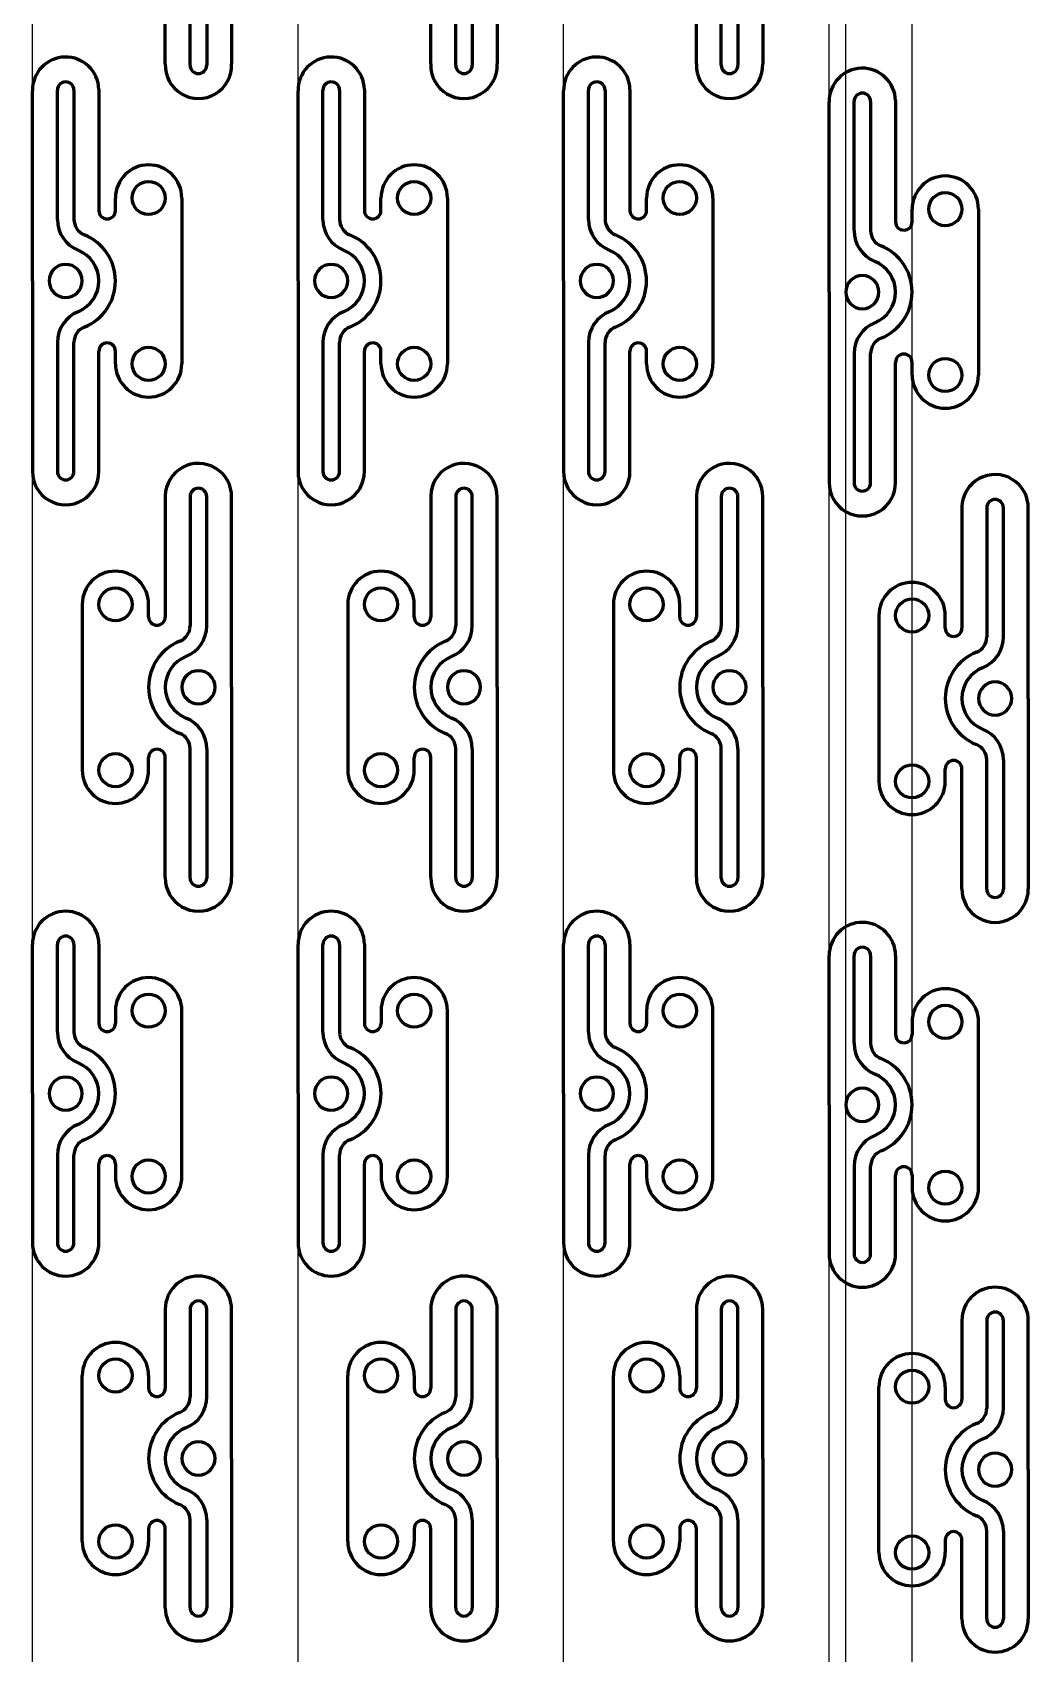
# Model space of a CAD drawing. Header units: millimetres. Extents: x 62 to 186, y -196 to 18.
# Drawn here: x 126 to 186, y -195.8 to -98 of the extents above; entities that cross this region are included whole.
import ezdxf

# ---------------------------------------------------------------- set-up
doc = ezdxf.new("R2010")
doc.units = ezdxf.units.MM
doc.linetypes.add('K5LT_BASIC', pattern=[0])

# ---------------------------------------------------------------- blocks, each defined once
blk = doc.blocks.new('U40')
at = {"color": 150, "linetype": 'K5LT_BASIC', "lineweight": 60, "true_color": 0x0080ff}
for p, q in [((134, -72.002), (134, -81.766)), ((135.5, -72.002), (135.5, -82.294)), ((136.5, -82.294), (136.5, -72.002)), ((138, -86.002), (138, -72.002)), ((129, -81.002), (129, -91.002)), ((133, -81.766), (133, -81.002)), ((138, -86.002), (138, -99.918)), ((135.5, -100.002), (135.5, -89.71)), ((136.5, -89.71), (136.5, -100.002)), ((133, -91.002), (133, -90.238)), ((134, -99.918), (134, -90.238))]:
    blk.add_line(p, q, dxfattribs=at)
for centre in [(131, -81.002), (131, -91.002)]:
    blk.add_circle(centre, 1, dxfattribs=at)
for centre, radius, start, end in [((136, -72.002), 2, 0, 180), ((136, -72.002), 0.5, 90, 180), ((136, -72.002), 0.5, 0, 90), ((131, -81.002), 2, 90, 180), ((131, -81.002), 2, 0, 90), ((133.5, -81.766), 0.5, 180, 270), ((133.5, -81.766), 0.5, 270, 0), ((134.5, -82.294), 1, 292.02431, 0), ((134.5, -82.294), 2, 292.02431, 0), ((136, -86.002), 3, 112.02431, 247.97569), ((136, -86.002), 2, 112.02431, 180), ((136, -86.002), 1, 360, 180), ((136, -86.002), 2, 180, 247.97569), ((136, -86.002), 1, 180, 360), ((134.5, -89.71), 2, 0, 67.97569), ((134.5, -89.71), 1, 0, 67.97569), ((133.5, -90.238), 0.5, 90, 180), ((133.5, -90.238), 0.5, 0, 90), ((131, -91.002), 2, 180, 270), ((131, -91.002), 2, 270, 0), ((136, -100.002), 2.002, 177.60869, 2.39131), ((136, -100.002), 0.5, 180, 270), ((136, -100.002), 0.5, 270, 0)]:
    blk.add_arc(centre, radius, start, end, dxfattribs=at)
blk = doc.blocks.new('U41')
at = {"color": 150, "linetype": 'K5LT_BASIC', "lineweight": 60, "true_color": 0x0080ff}
for p, q in [((126, -113.003), (126, -101.547)), ((127.5, -109.295), (127.5, -101.503)), ((128.5, -101.503), (128.5, -109.295)), ((130, -101.46), (130, -108.767)), ((131, -108.767), (131, -108.003)), ((135, -108.003), (135, -118.003)), ((126, -113.003), (126, -124.481)), ((127.5, -116.712), (127.5, -124.503)), ((128.5, -124.503), (128.5, -116.712)), ((130, -124.481), (130, -117.24)), ((131, -118.003), (131, -117.24))]:
    blk.add_line(p, q, dxfattribs=at)
for centre in [(133, -108.003), (133, -118.003)]:
    blk.add_circle(centre, 1, dxfattribs=at)
for centre, radius, start, end in [((128, -101.503), 2, 1.24142, 181.24142), ((128, -101.503), 0.5, 90, 180), ((128, -101.503), 0.5, 0, 90), ((133, -108.003), 2, 0, 180), ((129.5, -109.295), 2, 180, 247.97569), ((129.5, -109.295), 1, 180, 247.97569), ((130.5, -108.767), 0.5, 180, 270), ((130.5, -108.767), 0.5, 270, 0), ((128, -113.003), 3, 292.02431, 67.97569), ((128, -113.003), 2, 0, 67.97569), ((128, -113.003), 1, 0, 180), ((128, -113.003), 1, 180, 0), ((128, -113.003), 2, 292.02431, 0), ((129.5, -116.712), 2, 112.02431, 180), ((129.5, -116.712), 1, 112.02431, 180), ((130.5, -117.24), 0.5, 90, 180), ((130.5, -117.24), 0.5, 0, 90), ((133, -118.003), 2, 180, 0), ((128, -124.503), 2, 179.36217, 0.63783), ((128, -124.503), 0.5, 180, 270), ((128, -124.503), 0.5, 270, 0)]:
    blk.add_arc(centre, radius, start, end, dxfattribs=at)
blk = doc.blocks.new('U42')
at = {"color": 150, "linetype": 'K5LT_BASIC', "lineweight": 60, "true_color": 0x0080ff}
for p, q in [((134, -125.96), (134, -133.267)), ((135.5, -126.003), (135.5, -133.795)), ((136.5, -133.795), (136.5, -126.003)), ((138, -137.503), (138, -126.046)), ((129, -132.503), (129, -142.503)), ((133, -133.267), (133, -132.503)), ((138, -137.503), (138, -148.981)), ((135.5, -149.003), (135.5, -141.211)), ((136.5, -141.211), (136.5, -149.003)), ((133, -142.503), (133, -141.739)), ((134, -148.981), (134, -141.739))]:
    blk.add_line(p, q, dxfattribs=at)
for centre in [(131, -132.503), (131, -142.503)]:
    blk.add_circle(centre, 1, dxfattribs=at)
for centre, radius, start, end in [((136, -126.003), 2, 358.75858, 178.75858), ((136, -126.003), 0.5, 90, 180), ((136, -126.003), 0.5, 0, 90), ((131, -132.503), 2, 0, 180), ((133.5, -133.267), 0.5, 180, 270), ((133.5, -133.267), 0.5, 270, 0), ((134.5, -133.795), 1, 292.02431, 0), ((134.5, -133.795), 2, 292.02431, 0), ((136, -137.503), 3, 112.02431, 247.97569), ((136, -137.503), 2, 112.02431, 180), ((136, -137.503), 1, 360, 180), ((136, -137.503), 2, 180, 247.97569), ((136, -137.503), 1, 180, 360), ((134.5, -141.211), 2, 0, 67.97569), ((134.5, -141.211), 1, 0, 67.97569), ((133.5, -141.739), 0.5, 90, 180), ((133.5, -141.739), 0.5, 0, 90), ((131, -142.503), 2, 180, 360), ((136, -149.003), 2, 179.36217, 0.63783), ((136, -149.003), 0.5, 180, 270), ((136, -149.003), 0.5, 270, 0)]:
    blk.add_arc(centre, radius, start, end, dxfattribs=at)
blk = doc.blocks.new('U43')
at = {"color": 150, "linetype": 'K5LT_BASIC', "lineweight": 60, "true_color": 0x0080ff}
for p, q in [((134.001, -175.002), (134.001, -179.767)), ((135.501, -175.003), (135.501, -180.295)), ((136.501, -180.295), (136.501, -175.003)), ((138.001, -184.003), (138.001, -175.005)), ((129.001, -189.003), (129.001, -179.003)), ((133.001, -179.003), (133.001, -179.767)), ((138.001, -184.003), (138.001, -193.003)), ((133.001, -188.239), (133.001, -189.003)), ((134.001, -193.003), (134.001, -188.239)), ((135.501, -193.003), (135.501, -187.711)), ((136.501, -187.711), (136.501, -193.003))]:
    blk.add_line(p, q, dxfattribs=at)
for centre in [(131.001, -179.003), (131.001, -189.003)]:
    blk.add_circle(centre, 1, dxfattribs=at)
for centre, radius, start, end in [((136.001, -175.003), 2, 90.03883, 179.96117), ((136.001, -175.003), 2, 359.96117, 90.03883), ((136.001, -175.003), 0.5, 90, 180), ((136.001, -175.003), 0.5, 0, 90), ((131.001, -179.003), 2, 0, 180), ((133.501, -179.767), 0.5, 180, 270), ((133.501, -179.767), 0.5, 270, 0), ((134.501, -180.295), 1, 292.02431, 0), ((134.501, -180.295), 2, 292.02431, 0), ((136.001, -184.003), 3, 112.02431, 247.97569), ((136.001, -184.003), 2, 112.02431, 180), ((136.001, -184.003), 1, 360, 180), ((136.001, -184.003), 2, 180, 247.97569), ((136.001, -184.003), 1, 180, 360), ((134.501, -187.711), 2, 0, 67.97569), ((134.501, -187.711), 1, 0, 67.97569), ((133.501, -188.239), 0.5, 90, 180), ((133.501, -188.239), 0.5, 0, 90), ((131.001, -189.003), 2, 180, 0), ((136.001, -193.003), 2, 180, 0), ((136.001, -193.003), 0.5, 180, 270), ((136.001, -193.003), 0.5, 270, 0)]:
    blk.add_arc(centre, radius, start, end, dxfattribs=at)
blk = doc.blocks.new('U44')
at = {"color": 150, "linetype": 'K5LT_BASIC', "lineweight": 60, "true_color": 0x0080ff}
for p, q in [((126.001, -162.003), (126.001, -153.005)), ((127.501, -158.295), (127.501, -153.003)), ((128.501, -153.003), (128.501, -158.295)), ((130.001, -153.002), (130.001, -157.767)), ((131.001, -157.003), (131.001, -157.767)), ((135.001, -167.003), (135.001, -157.003)), ((126.001, -162.003), (126.001, -171.003)), ((127.501, -165.711), (127.501, -171.003)), ((128.501, -171.003), (128.501, -165.711)), ((130.001, -171.003), (130.001, -166.239)), ((131.001, -166.239), (131.001, -167.003))]:
    blk.add_line(p, q, dxfattribs=at)
for centre in [(133.001, -157.003), (133.001, -167.003)]:
    blk.add_circle(centre, 1, dxfattribs=at)
for centre, radius, start, end in [((128.001, -153.003), 2, 89.96117, 180.03883), ((128.001, -153.003), 2, 0.03883, 89.96117), ((128.001, -153.003), 0.5, 90, 180), ((128.001, -153.003), 0.5, 0, 90), ((133.001, -157.003), 2, 0, 180), ((129.501, -158.295), 2, 180, 247.97569), ((129.501, -158.295), 1, 180, 247.97569), ((130.501, -157.767), 0.5, 180, 270), ((130.501, -157.767), 0.5, 270, 0), ((128.001, -162.003), 3, 292.02431, 67.97569), ((128.001, -162.003), 2, 0, 67.97569), ((128.001, -162.003), 1, 0, 180), ((128.001, -162.003), 1, 180, 0), ((128.001, -162.003), 2, 292.02431, 0), ((129.501, -165.711), 2, 112.02431, 180), ((129.501, -165.711), 1, 112.02431, 180), ((130.501, -166.239), 0.5, 90, 180), ((130.501, -166.239), 0.5, 0, 90), ((133.001, -167.003), 2, 180, 0), ((128.001, -171.003), 2, 180, 0), ((128.001, -171.003), 0.5, 180, 270), ((128.001, -171.003), 0.5, 270, 0)]:
    blk.add_arc(centre, radius, start, end, dxfattribs=at)
blk = doc.blocks.new('U36')
for name in ['U40', 'U41', 'U42', 'U44', 'U43']:
    blk.add_blockref(name, (0, 0))
blk = doc.blocks.new('U49')
at = {"color": 150, "linetype": 'K5LT_BASIC', "lineweight": 60, "true_color": 0x0080ff}
for p, q in [((150, -72.002), (150, -81.766)), ((151.5, -72.002), (151.5, -82.294)), ((152.5, -82.294), (152.5, -72.002)), ((154, -86.002), (154, -72.002)), ((145, -81.002), (145, -91.002)), ((149, -81.766), (149, -81.002)), ((154, -86.002), (154, -99.918)), ((151.5, -100.002), (151.5, -89.71)), ((152.5, -89.71), (152.5, -100.002)), ((149, -91.002), (149, -90.238)), ((150, -99.918), (150, -90.238))]:
    blk.add_line(p, q, dxfattribs=at)
for centre in [(147, -81.002), (147, -91.002)]:
    blk.add_circle(centre, 1, dxfattribs=at)
for centre, radius, start, end in [((152, -72.002), 2, 0, 180), ((152, -72.002), 0.5, 90, 180), ((152, -72.002), 0.5, 0, 90), ((147, -81.002), 2, 90, 180), ((147, -81.002), 2, 0, 90), ((149.5, -81.766), 0.5, 180, 270), ((149.5, -81.766), 0.5, 270, 0), ((150.5, -82.294), 1, 292.02431, 0), ((150.5, -82.294), 2, 292.02431, 0), ((152, -86.002), 3, 112.02431, 247.97569), ((152, -86.002), 2, 112.02431, 180), ((152, -86.002), 1, 360, 180), ((152, -86.002), 2, 180, 247.97569), ((152, -86.002), 1, 180, 360), ((150.5, -89.71), 2, 0, 67.97569), ((150.5, -89.71), 1, 0, 67.97569), ((149.5, -90.238), 0.5, 90, 180), ((149.5, -90.238), 0.5, 0, 90), ((147, -91.002), 2, 180, 270), ((147, -91.002), 2, 270, 0), ((152, -100.002), 2.002, 177.60869, 2.39131), ((152, -100.002), 0.5, 180, 270), ((152, -100.002), 0.5, 270, 0)]:
    blk.add_arc(centre, radius, start, end, dxfattribs=at)
blk = doc.blocks.new('U50')
at = {"color": 150, "linetype": 'K5LT_BASIC', "lineweight": 60, "true_color": 0x0080ff}
for p, q in [((142, -113.003), (142, -101.547)), ((143.5, -109.295), (143.5, -101.503)), ((144.5, -101.503), (144.5, -109.295)), ((146, -101.46), (146, -108.767)), ((147, -108.767), (147, -108.003)), ((151, -108.003), (151, -118.003)), ((142, -113.003), (142, -124.481)), ((143.5, -116.712), (143.5, -124.503)), ((144.5, -124.503), (144.5, -116.712)), ((146, -124.481), (146, -117.24)), ((147, -118.003), (147, -117.24))]:
    blk.add_line(p, q, dxfattribs=at)
for centre in [(149, -108.003), (149, -118.003)]:
    blk.add_circle(centre, 1, dxfattribs=at)
for centre, radius, start, end in [((144, -101.503), 2, 1.24142, 181.24142), ((144, -101.503), 0.5, 90, 180), ((144, -101.503), 0.5, 0, 90), ((149, -108.003), 2, 0, 180), ((145.5, -109.295), 2, 180, 247.97569), ((145.5, -109.295), 1, 180, 247.97569), ((146.5, -108.767), 0.5, 180, 270), ((146.5, -108.767), 0.5, 270, 0), ((144, -113.003), 3, 292.02431, 67.97569), ((144, -113.003), 2, 0, 67.97569), ((144, -113.003), 1, 0, 180), ((144, -113.003), 1, 180, 0), ((144, -113.003), 2, 292.02431, 0), ((145.5, -116.712), 2, 112.02431, 180), ((145.5, -116.712), 1, 112.02431, 180), ((146.5, -117.24), 0.5, 90, 180), ((146.5, -117.24), 0.5, 0, 90), ((149, -118.003), 2, 180, 0), ((144, -124.503), 2, 179.36217, 0.63783), ((144, -124.503), 0.5, 180, 270), ((144, -124.503), 0.5, 270, 0)]:
    blk.add_arc(centre, radius, start, end, dxfattribs=at)
blk = doc.blocks.new('U51')
at = {"color": 150, "linetype": 'K5LT_BASIC', "lineweight": 60, "true_color": 0x0080ff}
for p, q in [((150, -125.96), (150, -133.267)), ((151.5, -126.003), (151.5, -133.795)), ((152.5, -133.795), (152.5, -126.003)), ((154, -137.503), (154, -126.046)), ((145, -132.503), (145, -142.503)), ((149, -133.267), (149, -132.503)), ((154, -137.503), (154, -148.981)), ((151.5, -149.003), (151.5, -141.211)), ((152.5, -141.211), (152.5, -149.003)), ((149, -142.503), (149, -141.739)), ((150, -148.981), (150, -141.739))]:
    blk.add_line(p, q, dxfattribs=at)
for centre in [(147, -132.503), (147, -142.503)]:
    blk.add_circle(centre, 1, dxfattribs=at)
for centre, radius, start, end in [((152, -126.003), 2, 358.75858, 178.75858), ((152, -126.003), 0.5, 90, 180), ((152, -126.003), 0.5, 0, 90), ((147, -132.503), 2, 0, 180), ((149.5, -133.267), 0.5, 180, 270), ((149.5, -133.267), 0.5, 270, 0), ((150.5, -133.795), 1, 292.02431, 0), ((150.5, -133.795), 2, 292.02431, 0), ((152, -137.503), 3, 112.02431, 247.97569), ((152, -137.503), 2, 112.02431, 180), ((152, -137.503), 1, 360, 180), ((152, -137.503), 2, 180, 247.97569), ((152, -137.503), 1, 180, 360), ((150.5, -141.211), 2, 0, 67.97569), ((150.5, -141.211), 1, 0, 67.97569), ((149.5, -141.739), 0.5, 90, 180), ((149.5, -141.739), 0.5, 0, 90), ((147, -142.503), 2, 180, 360), ((152, -149.003), 2, 179.36217, 0.63783), ((152, -149.003), 0.5, 180, 270), ((152, -149.003), 0.5, 270, 0)]:
    blk.add_arc(centre, radius, start, end, dxfattribs=at)
blk = doc.blocks.new('U52')
at = {"color": 150, "linetype": 'K5LT_BASIC', "lineweight": 60, "true_color": 0x0080ff}
for p, q in [((150.001, -175.002), (150.001, -179.767)), ((151.501, -175.003), (151.501, -180.295)), ((152.501, -180.295), (152.501, -175.003)), ((154.001, -184.003), (154.001, -175.005)), ((145.001, -189.003), (145.001, -179.003)), ((149.001, -179.003), (149.001, -179.767)), ((154.001, -184.003), (154.001, -193.003)), ((149.001, -188.239), (149.001, -189.003)), ((150.001, -193.003), (150.001, -188.239)), ((151.501, -193.003), (151.501, -187.711)), ((152.501, -187.711), (152.501, -193.003))]:
    blk.add_line(p, q, dxfattribs=at)
for centre in [(147.001, -179.003), (147.001, -189.003)]:
    blk.add_circle(centre, 1, dxfattribs=at)
for centre, radius, start, end in [((152.001, -175.003), 2, 90.03883, 179.96117), ((152.001, -175.003), 2, 359.96117, 90.03883), ((152.001, -175.003), 0.5, 90, 180), ((152.001, -175.003), 0.5, 0, 90), ((147.001, -179.003), 2, 0, 180), ((149.501, -179.767), 0.5, 180, 270), ((149.501, -179.767), 0.5, 270, 0), ((150.501, -180.295), 1, 292.02431, 0), ((150.501, -180.295), 2, 292.02431, 0), ((152.001, -184.003), 3, 112.02431, 247.97569), ((152.001, -184.003), 2, 112.02431, 180), ((152.001, -184.003), 1, 360, 180), ((152.001, -184.003), 2, 180, 247.97569), ((152.001, -184.003), 1, 180, 360), ((150.501, -187.711), 2, 0, 67.97569), ((150.501, -187.711), 1, 0, 67.97569), ((149.501, -188.239), 0.5, 90, 180), ((149.501, -188.239), 0.5, 0, 90), ((147.001, -189.003), 2, 180, 0), ((152.001, -193.003), 2, 180, 0), ((152.001, -193.003), 0.5, 180, 270), ((152.001, -193.003), 0.5, 270, 0)]:
    blk.add_arc(centre, radius, start, end, dxfattribs=at)
blk = doc.blocks.new('U53')
at = {"color": 150, "linetype": 'K5LT_BASIC', "lineweight": 60, "true_color": 0x0080ff}
for p, q in [((142.001, -162.003), (142.001, -153.005)), ((143.501, -158.295), (143.501, -153.003)), ((144.501, -153.003), (144.501, -158.295)), ((146.001, -153.002), (146.001, -157.767)), ((147.001, -157.003), (147.001, -157.767)), ((151.001, -167.003), (151.001, -157.003)), ((142.001, -162.003), (142.001, -171.003)), ((143.501, -165.711), (143.501, -171.003)), ((144.501, -171.003), (144.501, -165.711)), ((146.001, -171.003), (146.001, -166.239)), ((147.001, -166.239), (147.001, -167.003))]:
    blk.add_line(p, q, dxfattribs=at)
for centre in [(149.001, -157.003), (149.001, -167.003)]:
    blk.add_circle(centre, 1, dxfattribs=at)
for centre, radius, start, end in [((144.001, -153.003), 2, 89.96117, 180.03883), ((144.001, -153.003), 2, 0.03883, 89.96117), ((144.001, -153.003), 0.5, 90, 180), ((144.001, -153.003), 0.5, 0, 90), ((149.001, -157.003), 2, 0, 180), ((145.501, -158.295), 2, 180, 247.97569), ((145.501, -158.295), 1, 180, 247.97569), ((146.501, -157.767), 0.5, 180, 270), ((146.501, -157.767), 0.5, 270, 0), ((144.001, -162.003), 3, 292.02431, 67.97569), ((144.001, -162.003), 2, 0, 67.97569), ((144.001, -162.003), 1, 0, 180), ((144.001, -162.003), 1, 180, 0), ((144.001, -162.003), 2, 292.02431, 0), ((145.501, -165.711), 2, 112.02431, 180), ((145.501, -165.711), 1, 112.02431, 180), ((146.501, -166.239), 0.5, 90, 180), ((146.501, -166.239), 0.5, 0, 90), ((149.001, -167.003), 2, 180, 0), ((144.001, -171.003), 2, 180, 0), ((144.001, -171.003), 0.5, 180, 270), ((144.001, -171.003), 0.5, 270, 0)]:
    blk.add_arc(centre, radius, start, end, dxfattribs=at)
blk = doc.blocks.new('U45')
for name in ['U49', 'U50', 'U51', 'U53', 'U52']:
    blk.add_blockref(name, (0, 0))
blk = doc.blocks.new('U58')
at = {"color": 150, "linetype": 'K5LT_BASIC', "lineweight": 60, "true_color": 0x0080ff}
for p, q in [((166, -72.002), (166, -81.766)), ((167.5, -72.002), (167.5, -82.294)), ((168.5, -82.294), (168.5, -72.002)), ((170, -86.002), (170, -72.002)), ((161, -81.002), (161, -91.002)), ((165, -81.766), (165, -81.002)), ((170, -86.002), (170, -99.918)), ((167.5, -100.002), (167.5, -89.71)), ((168.5, -89.71), (168.5, -100.002)), ((165, -91.002), (165, -90.238)), ((166, -99.918), (166, -90.238))]:
    blk.add_line(p, q, dxfattribs=at)
for centre in [(163, -81.002), (163, -91.002)]:
    blk.add_circle(centre, 1, dxfattribs=at)
for centre, radius, start, end in [((168, -72.002), 2, 0, 180), ((168, -72.002), 0.5, 90, 180), ((168, -72.002), 0.5, 0, 90), ((163, -81.002), 2, 90, 180), ((163, -81.002), 2, 0, 90), ((165.5, -81.766), 0.5, 180, 270), ((165.5, -81.766), 0.5, 270, 0), ((166.5, -82.294), 1, 292.02431, 0), ((166.5, -82.294), 2, 292.02431, 0), ((168, -86.002), 3, 112.02431, 247.97569), ((168, -86.002), 2, 112.02431, 180), ((168, -86.002), 1, 360, 180), ((168, -86.002), 2, 180, 247.97569), ((168, -86.002), 1, 180, 360), ((166.5, -89.71), 2, 0, 67.97569), ((166.5, -89.71), 1, 0, 67.97569), ((165.5, -90.238), 0.5, 90, 180), ((165.5, -90.238), 0.5, 0, 90), ((163, -91.002), 2, 180, 270), ((163, -91.002), 2, 270, 0), ((168, -100.002), 2.002, 177.60869, 2.39131), ((168, -100.002), 0.5, 180, 270), ((168, -100.002), 0.5, 270, 0)]:
    blk.add_arc(centre, radius, start, end, dxfattribs=at)
blk = doc.blocks.new('U59')
at = {"color": 150, "linetype": 'K5LT_BASIC', "lineweight": 60, "true_color": 0x0080ff}
for p, q in [((158, -113.003), (158, -101.547)), ((159.5, -109.295), (159.5, -101.503)), ((160.5, -101.503), (160.5, -109.295)), ((162, -101.46), (162, -108.767)), ((163, -108.767), (163, -108.003)), ((167, -108.003), (167, -118.003)), ((158, -113.003), (158, -124.481)), ((159.5, -116.712), (159.5, -124.503)), ((160.5, -124.503), (160.5, -116.712)), ((162, -124.481), (162, -117.24)), ((163, -118.003), (163, -117.24))]:
    blk.add_line(p, q, dxfattribs=at)
for centre in [(165, -108.003), (165, -118.003)]:
    blk.add_circle(centre, 1, dxfattribs=at)
for centre, radius, start, end in [((160, -101.503), 2, 1.24142, 181.24142), ((160, -101.503), 0.5, 90, 180), ((160, -101.503), 0.5, 0, 90), ((165, -108.003), 2, 0, 180), ((161.5, -109.295), 2, 180, 247.97569), ((161.5, -109.295), 1, 180, 247.97569), ((162.5, -108.767), 0.5, 180, 270), ((162.5, -108.767), 0.5, 270, 0), ((160, -113.003), 3, 292.02431, 67.97569), ((160, -113.003), 2, 0, 67.97569), ((160, -113.003), 1, 0, 180), ((160, -113.003), 1, 180, 0), ((160, -113.003), 2, 292.02431, 0), ((161.5, -116.712), 2, 112.02431, 180), ((161.5, -116.712), 1, 112.02431, 180), ((162.5, -117.24), 0.5, 90, 180), ((162.5, -117.24), 0.5, 0, 90), ((165, -118.003), 2, 180, 0), ((160, -124.503), 2, 179.36217, 0.63783), ((160, -124.503), 0.5, 180, 270), ((160, -124.503), 0.5, 270, 0)]:
    blk.add_arc(centre, radius, start, end, dxfattribs=at)
blk = doc.blocks.new('U60')
at = {"color": 150, "linetype": 'K5LT_BASIC', "lineweight": 60, "true_color": 0x0080ff}
for p, q in [((166, -125.96), (166, -133.267)), ((167.5, -126.003), (167.5, -133.795)), ((168.5, -133.795), (168.5, -126.003)), ((170, -137.503), (170, -126.046)), ((161, -132.503), (161, -142.503)), ((165, -133.267), (165, -132.503)), ((170, -137.503), (170, -148.981)), ((167.5, -149.003), (167.5, -141.211)), ((168.5, -141.211), (168.5, -149.003)), ((165, -142.503), (165, -141.739)), ((166, -148.981), (166, -141.739))]:
    blk.add_line(p, q, dxfattribs=at)
for centre in [(163, -132.503), (163, -142.503)]:
    blk.add_circle(centre, 1, dxfattribs=at)
for centre, radius, start, end in [((168, -126.003), 2, 358.75858, 178.75858), ((168, -126.003), 0.5, 90, 180), ((168, -126.003), 0.5, 0, 90), ((163, -132.503), 2, 0, 180), ((165.5, -133.267), 0.5, 180, 270), ((165.5, -133.267), 0.5, 270, 0), ((166.5, -133.795), 1, 292.02431, 0), ((166.5, -133.795), 2, 292.02431, 0), ((168, -137.503), 3, 112.02431, 247.97569), ((168, -137.503), 2, 112.02431, 180), ((168, -137.503), 1, 360, 180), ((168, -137.503), 2, 180, 247.97569), ((168, -137.503), 1, 180, 360), ((166.5, -141.211), 2, 0, 67.97569), ((166.5, -141.211), 1, 0, 67.97569), ((165.5, -141.739), 0.5, 90, 180), ((165.5, -141.739), 0.5, 0, 90), ((163, -142.503), 2, 180, 360), ((168, -149.003), 2, 179.36217, 0.63783), ((168, -149.003), 0.5, 180, 270), ((168, -149.003), 0.5, 270, 0)]:
    blk.add_arc(centre, radius, start, end, dxfattribs=at)
blk = doc.blocks.new('U61')
at = {"color": 150, "linetype": 'K5LT_BASIC', "lineweight": 60, "true_color": 0x0080ff}
for p, q in [((166.001, -175.002), (166.001, -179.767)), ((167.501, -175.003), (167.501, -180.295)), ((168.501, -180.295), (168.501, -175.003)), ((170.001, -184.003), (170.001, -175.005)), ((161.001, -189.003), (161.001, -179.003)), ((165.001, -179.003), (165.001, -179.767)), ((170.001, -184.003), (170.001, -193.003)), ((165.001, -188.239), (165.001, -189.003)), ((166.001, -193.003), (166.001, -188.239)), ((167.501, -193.003), (167.501, -187.711)), ((168.501, -187.711), (168.501, -193.003))]:
    blk.add_line(p, q, dxfattribs=at)
for centre in [(163.001, -179.003), (163.001, -189.003)]:
    blk.add_circle(centre, 1, dxfattribs=at)
for centre, radius, start, end in [((168.001, -175.003), 2, 90.03883, 179.96117), ((168.001, -175.003), 2, 359.96117, 90.03883), ((168.001, -175.003), 0.5, 90, 180), ((168.001, -175.003), 0.5, 0, 90), ((163.001, -179.003), 2, 0, 180), ((165.501, -179.767), 0.5, 180, 270), ((165.501, -179.767), 0.5, 270, 0), ((166.501, -180.295), 1, 292.02431, 0), ((166.501, -180.295), 2, 292.02431, 0), ((168.001, -184.003), 3, 112.02431, 247.97569), ((168.001, -184.003), 2, 112.02431, 180), ((168.001, -184.003), 1, 360, 180), ((168.001, -184.003), 2, 180, 247.97569), ((168.001, -184.003), 1, 180, 360), ((166.501, -187.711), 2, 0, 67.97569), ((166.501, -187.711), 1, 0, 67.97569), ((165.501, -188.239), 0.5, 90, 180), ((165.501, -188.239), 0.5, 0, 90), ((163.001, -189.003), 2, 180, 0), ((168.001, -193.003), 2, 180, 0), ((168.001, -193.003), 0.5, 180, 270), ((168.001, -193.003), 0.5, 270, 0)]:
    blk.add_arc(centre, radius, start, end, dxfattribs=at)
blk = doc.blocks.new('U62')
at = {"color": 150, "linetype": 'K5LT_BASIC', "lineweight": 60, "true_color": 0x0080ff}
for p, q in [((158.001, -162.003), (158.001, -153.005)), ((159.501, -158.295), (159.501, -153.003)), ((160.501, -153.003), (160.501, -158.295)), ((162.001, -153.002), (162.001, -157.767)), ((163.001, -157.003), (163.001, -157.767)), ((167.001, -167.003), (167.001, -157.003)), ((158.001, -162.003), (158.001, -171.003)), ((159.501, -165.711), (159.501, -171.003)), ((160.501, -171.003), (160.501, -165.711)), ((162.001, -171.003), (162.001, -166.239)), ((163.001, -166.239), (163.001, -167.003))]:
    blk.add_line(p, q, dxfattribs=at)
for centre in [(165.001, -157.003), (165.001, -167.003)]:
    blk.add_circle(centre, 1, dxfattribs=at)
for centre, radius, start, end in [((160.001, -153.003), 2, 89.96117, 180.03883), ((160.001, -153.003), 2, 0.03883, 89.96117), ((160.001, -153.003), 0.5, 90, 180), ((160.001, -153.003), 0.5, 0, 90), ((165.001, -157.003), 2, 0, 180), ((161.501, -158.295), 2, 180, 247.97569), ((161.501, -158.295), 1, 180, 247.97569), ((162.501, -157.767), 0.5, 180, 270), ((162.501, -157.767), 0.5, 270, 0), ((160.001, -162.003), 3, 292.02431, 67.97569), ((160.001, -162.003), 2, 0, 67.97569), ((160.001, -162.003), 1, 0, 180), ((160.001, -162.003), 1, 180, 0), ((160.001, -162.003), 2, 292.02431, 0), ((161.501, -165.711), 2, 112.02431, 180), ((161.501, -165.711), 1, 112.02431, 180), ((162.501, -166.239), 0.5, 90, 180), ((162.501, -166.239), 0.5, 0, 90), ((165.001, -167.003), 2, 180, 0), ((160.001, -171.003), 2, 180, 0), ((160.001, -171.003), 0.5, 180, 270), ((160.001, -171.003), 0.5, 270, 0)]:
    blk.add_arc(centre, radius, start, end, dxfattribs=at)
blk = doc.blocks.new('U54')
for name in ['U58', 'U59', 'U60', 'U62', 'U61']:
    blk.add_blockref(name, (0, 0))
blk = doc.blocks.new('U63')
at = {"color": 150, "linetype": 'K5LT_BASIC', "lineweight": 60, "true_color": 0x0080ff}
for p, q in [((174, -113.676), (174, -102.22)), ((175.5, -109.968), (175.5, -102.176)), ((176.5, -102.176), (176.5, -109.968)), ((178, -102.133), (178, -109.44)), ((179, -109.44), (179, -108.676)), ((183, -108.676), (183, -118.676)), ((174, -113.676), (174, -125.154)), ((175.5, -117.384), (175.5, -125.176)), ((176.5, -125.176), (176.5, -117.384)), ((178, -125.154), (178, -117.912)), ((179, -118.676), (179, -117.912))]:
    blk.add_line(p, q, dxfattribs=at)
for centre in [(181, -108.676), (181, -118.676)]:
    blk.add_circle(centre, 1, dxfattribs=at)
for centre, radius, start, end in [((176, -102.176), 2, 1.24142, 181.24142), ((176, -102.176), 0.5, 90, 180), ((176, -102.176), 0.5, 0, 90), ((181, -108.676), 2, 0, 180), ((178.5, -109.44), 0.5, 180, 270), ((178.5, -109.44), 0.5, 270, 0), ((177.5, -109.968), 2, 180, 247.97569), ((177.5, -109.968), 1, 180, 247.97569), ((176, -113.676), 3, 292.02431, 67.97569), ((176, -113.676), 2, 0, 67.97569), ((176, -113.676), 1, 0, 180), ((176, -113.676), 1, 180, 0), ((176, -113.676), 2, 292.02431, 0), ((177.5, -117.384), 2, 112.02431, 180), ((177.5, -117.384), 1, 112.02431, 180), ((178.5, -117.912), 0.5, 90, 180), ((178.5, -117.912), 0.5, 0, 90), ((181, -118.676), 2, 180, 0), ((176, -125.176), 2, 179.36217, 0.63783), ((176, -125.176), 0.5, 180, 270), ((176, -125.176), 0.5, 270, 0)]:
    blk.add_arc(centre, radius, start, end, dxfattribs=at)
blk = doc.blocks.new('U64')
at = {"color": 150, "linetype": 'K5LT_BASIC', "lineweight": 60, "true_color": 0x0080ff}
for p, q in [((182, -126.633), (182, -133.94)), ((183.5, -126.676), (183.5, -134.468)), ((184.5, -134.468), (184.5, -126.676)), ((186, -138.176), (186, -126.719)), ((177, -133.176), (177, -143.176)), ((181, -133.94), (181, -133.176)), ((186, -138.176), (186, -149.654)), ((181, -143.176), (181, -142.412)), ((182, -149.654), (182, -142.412)), ((183.5, -149.676), (183.5, -141.884)), ((184.5, -141.884), (184.5, -149.676))]:
    blk.add_line(p, q, dxfattribs=at)
for centre in [(179, -133.176), (179, -143.176)]:
    blk.add_circle(centre, 1, dxfattribs=at)
for centre, radius, start, end in [((184, -126.676), 2, 358.75858, 178.75858), ((184, -126.676), 0.5, 90, 180), ((184, -126.676), 0.5, 0, 90), ((179, -133.176), 2, 0, 180), ((181.5, -133.94), 0.5, 180, 270), ((181.5, -133.94), 0.5, 270, 0), ((182.5, -134.468), 1, 292.02431, 0), ((182.5, -134.468), 2, 292.02431, 0), ((184, -138.176), 3, 112.02431, 247.97569), ((184, -138.176), 2, 112.02431, 180), ((184, -138.176), 1, 360, 180), ((184, -138.176), 2, 180, 247.97569), ((184, -138.176), 1, 180, 360), ((182.5, -141.884), 2, 0, 67.97569), ((182.5, -141.884), 1, 0, 67.97569), ((181.5, -142.412), 0.5, 90, 180), ((181.5, -142.412), 0.5, 0, 90), ((179, -143.176), 2, 180, 360), ((184, -149.676), 2, 179.36217, 0.63783), ((184, -149.676), 0.5, 180, 270), ((184, -149.676), 0.5, 270, 0)]:
    blk.add_arc(centre, radius, start, end, dxfattribs=at)
blk = doc.blocks.new('U65')
at = {"color": 150, "linetype": 'K5LT_BASIC', "lineweight": 60, "true_color": 0x0080ff}
for p, q in [((182.001, -175.675), (182.001, -180.44)), ((183.501, -175.676), (183.501, -180.968)), ((184.501, -180.968), (184.501, -175.676)), ((186.001, -184.676), (186.001, -175.678)), ((177.001, -189.676), (177.001, -179.676)), ((181.001, -179.676), (181.001, -180.44)), ((186.001, -184.676), (186.001, -193.676)), ((183.501, -193.676), (183.501, -188.384)), ((184.501, -188.384), (184.501, -193.676)), ((181.001, -188.912), (181.001, -189.676)), ((182.001, -193.676), (182.001, -188.912))]:
    blk.add_line(p, q, dxfattribs=at)
for centre in [(179.001, -179.676), (179.001, -189.676)]:
    blk.add_circle(centre, 1, dxfattribs=at)
for centre, radius, start, end in [((184.001, -175.676), 2, 90.03883, 179.96117), ((184.001, -175.676), 2, 359.96117, 90.03883), ((184.001, -175.676), 0.5, 90, 180), ((184.001, -175.676), 0.5, 0, 90), ((179.001, -179.676), 2, 0, 180), ((181.501, -180.44), 0.5, 180, 270), ((181.501, -180.44), 0.5, 270, 0), ((182.501, -180.968), 1, 292.02431, 0), ((182.501, -180.968), 2, 292.02431, 0), ((184.001, -184.676), 3, 112.02431, 247.97569), ((184.001, -184.676), 2, 112.02431, 180), ((184.001, -184.676), 1, 360, 180), ((184.001, -184.676), 2, 180, 247.97569), ((184.001, -184.676), 1, 180, 360), ((182.501, -188.384), 2, 0, 67.97569), ((182.501, -188.384), 1, 0, 67.97569), ((181.501, -188.912), 0.5, 90, 180), ((181.501, -188.912), 0.5, 0, 90), ((179.001, -189.676), 2, 180, 0), ((184.001, -193.676), 2, 180, 0), ((184.001, -193.676), 0.5, 180, 270), ((184.001, -193.676), 0.5, 270, 0)]:
    blk.add_arc(centre, radius, start, end, dxfattribs=at)
blk = doc.blocks.new('U66')
at = {"color": 150, "linetype": 'K5LT_BASIC', "lineweight": 60, "true_color": 0x0080ff}
for p, q in [((174.001, -162.676), (174.001, -153.678)), ((175.501, -158.968), (175.501, -153.676)), ((176.501, -153.676), (176.501, -158.968)), ((178.001, -153.675), (178.001, -158.44)), ((179.001, -157.676), (179.001, -158.44)), ((183.001, -167.676), (183.001, -157.676)), ((174.001, -162.676), (174.001, -171.676)), ((175.501, -166.384), (175.501, -171.676)), ((176.501, -171.676), (176.501, -166.384)), ((178.001, -171.676), (178.001, -166.912)), ((179.001, -166.912), (179.001, -167.676))]:
    blk.add_line(p, q, dxfattribs=at)
for centre in [(181.001, -157.676), (181.001, -167.676)]:
    blk.add_circle(centre, 1, dxfattribs=at)
for centre, radius, start, end in [((176.001, -153.676), 2, 89.96117, 180.03883), ((176.001, -153.676), 2, 0.03883, 89.96117), ((176.001, -153.676), 0.5, 90, 180), ((176.001, -153.676), 0.5, 0, 90), ((181.001, -157.676), 2, 0, 180), ((177.501, -158.968), 2, 180, 247.97569), ((177.501, -158.968), 1, 180, 247.97569), ((178.501, -158.44), 0.5, 180, 270), ((178.501, -158.44), 0.5, 270, 0), ((176.001, -162.676), 3, 292.02431, 67.97569), ((176.001, -162.676), 2, 0, 67.97569), ((176.001, -162.676), 1, 0, 180), ((176.001, -162.676), 1, 180, 0), ((176.001, -162.676), 2, 292.02431, 0), ((177.501, -166.384), 2, 112.02431, 180), ((177.501, -166.384), 1, 112.02431, 180), ((178.501, -166.912), 0.5, 90, 180), ((178.501, -166.912), 0.5, 0, 90), ((181.001, -167.676), 2, 180, 0), ((176.001, -171.676), 2, 180, 0), ((176.001, -171.676), 0.5, 180, 270), ((176.001, -171.676), 0.5, 270, 0)]:
    blk.add_arc(centre, radius, start, end, dxfattribs=at)

msp = doc.modelspace()

# ---------------------------------------------------------------- linework, layer by layer
at = {"color": 232, "true_color": 0xc52b79}
for p in [(126, -5), (142, -5), (158, -5), (174, -5), (175, -64), (179, -65)]:
    msp.add_xline(p, (0, 1), dxfattribs=at)

# ---------------------------------------------------------------- block references
for name in ['U36', 'U45', 'U54', 'U63', 'U64', 'U66', 'U65']:
    msp.add_blockref(name, (0, 0))

doc.saveas('drawing.dxf')
